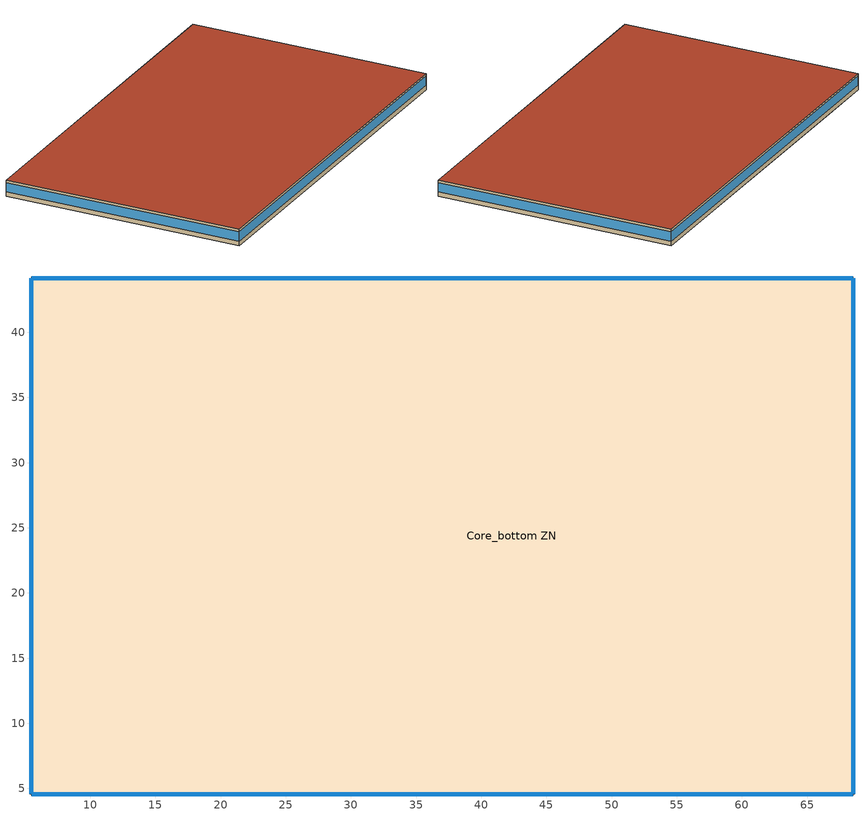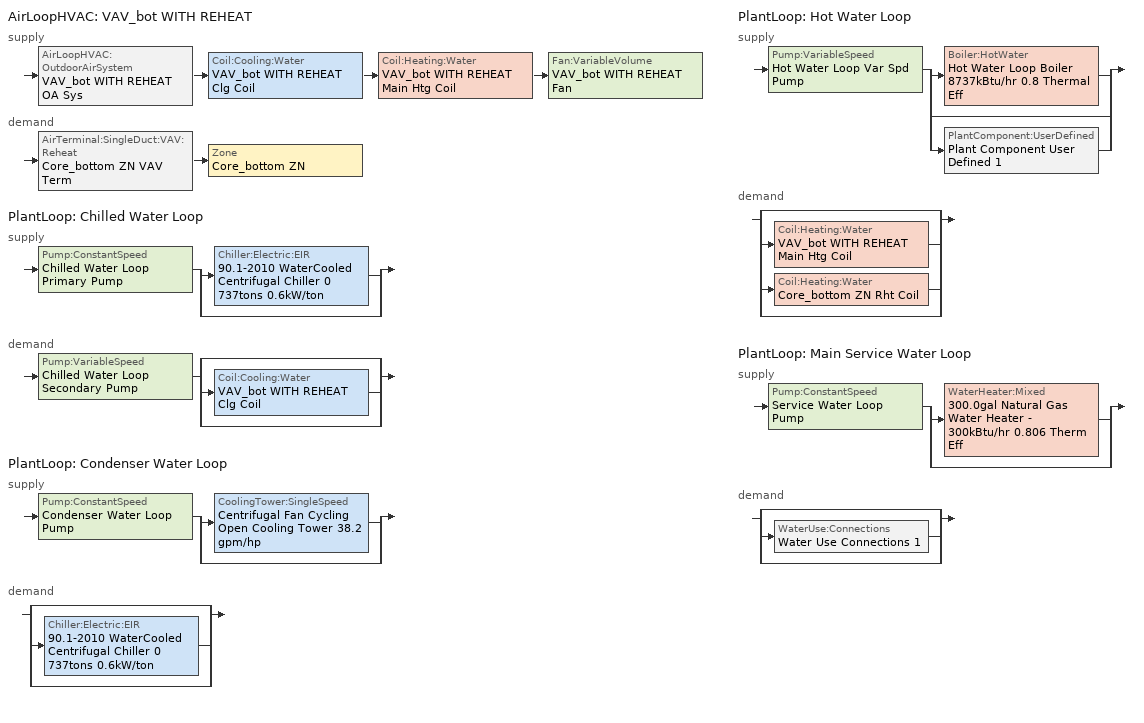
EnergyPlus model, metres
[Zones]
Core_bottom ZN
 floor ground (Typical Insulated Carpeted 6in Slab Floor): 68.53,44.16 68.53,4.57 16.08,4.57 16.08,44.16 z0; 16.08,44.16 16.08,4.57 5.49,4.57 5.49,44.16 z0
 wall outside (Typical Insulated Exterior Mass Wall R-9.62): 68.53,4.57 68.53,44.16 5.49,44.16 5.49,4.57 68.53,4.57 z0:2.74
 window (U 0.52 SHGC 0.40 Dbl Ref-D Clr 6mm/13mm Air): 68.53,4.6 68.53,44.14 / 68.51,44.16 5.51,44.16 / 5.51,4.57 68.51,4.57 / 5.49,44.14 5.49,4.6 z0.76:2.33
 roof outside (Typical IEAD Roof R-20.83): 68.53,4.57 68.53,44.16 5.49,44.16 5.49,4.57 z2.74
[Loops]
AirLoopHVAC 'VAV_bot WITH REHEAT'
 supply: AirLoopHVAC:OutdoorAirSystem 'VAV_bot WITH REHEAT OA Sys' > Coil:Cooling:Water 'VAV_bot WITH REHEAT Clg Coil' > Coil:Heating:Water 'VAV_bot WITH REHEAT Main Htg Coil' > Fan:VariableVolume 'VAV_bot WITH REHEAT Fan'
 demand: AirTerminal:SingleDuct:VAV:Reheat 'Core_bottom ZN VAV Term' > Zone 'Core_bottom ZN'
PlantLoop 'Chilled Water Loop'
 supply: Pump:ConstantSpeed 'Chilled Water Loop Primary Pump' > split
  | Chiller:Electric:EIR '90.1-2010 WaterCooled  Centrifugal Chiller 0 737tons 0.6kW/ton'
  | bypass
 demand: Pump:VariableSpeed 'Chilled Water Loop Secondary Pump' > split
  | bypass
  | Coil:Cooling:Water 'VAV_bot WITH REHEAT Clg Coil'
  | bypass
PlantLoop 'Condenser Water Loop'
 supply: Pump:ConstantSpeed 'Condenser Water Loop Pump' > split
  | CoolingTower:SingleSpeed 'Centrifugal Fan Cycling Open Cooling Tower 38.2 gpm/hp'
  | bypass
 demand: split
  | bypass
  | Chiller:Electric:EIR '90.1-2010 WaterCooled  Centrifugal Chiller 0 737tons 0.6kW/ton'
  | bypass
PlantLoop 'Hot Water Loop'
 supply: Pump:VariableSpeed 'Hot Water Loop Var Spd Pump' > split
  | Boiler:HotWater 'Hot Water Loop Boiler 8737kBtu/hr 0.8 Thermal Eff'
  | bypass
  | PlantComponent:UserDefined 'Plant Component User Defined 1'
 demand: split
  | bypass
  | Coil:Heating:Water 'VAV_bot WITH REHEAT Main Htg Coil'
  | Coil:Heating:Water 'Core_bottom ZN Rht Coil'
  | bypass
PlantLoop 'Main Service Water Loop'
 supply: Pump:ConstantSpeed 'Service Water Loop Pump' > split
  | WaterHeater:Mixed '300.0gal Natural Gas Water Heater - 300kBtu/hr 0.806 Therm Eff'
  | bypass
 demand: split
  | bypass
  | WaterUse:Connections 'Water Use Connections 1'
  | bypass
[Building]
Environment: North Axis {deg}=0; Terrain=City; Loads Convergence Tolerance Value=0.04; Temperature Convergence Tolerance Value {deltaC}=0.2; Solar Distribution=FullInteriorAndExterior; Maximum Number of Warmup Days=25; Minimum Number of Warmup Days=6
[Site:Location]
Baltimore Blt Washngtn IntL: Latitude {deg}=39.17; Longitude {deg}=-76.68; Time Zone {hr}=-5; Elevation {m}=45
[Site:GroundTemperature:BuildingSurface]
19.527, 19.502, 19.536, 19.598, 20.002, 21.64, 22.225, 22.375, 21.449, 20.121, 19.802, 19.633
[Site:WaterMainsTemperature]
Calculation Method=Correlation; Annual Average Outdoor Air Temperature {C}=13.15; Maximum Difference In Monthly Average Outdoor Air Temperatures {deltaC}=25.8
[SizingPeriod:DesignDay] Day of Month=21; Dry-Bulb Temperature Range Modifier Type=DefaultMultipliers; Humidity Condition Type=Wetbulb; Barometric Pressure {Pa}=100786; Rain Indicator=No; Snow Indicator=No; Daylight Saving Time Indicator=No
Name | Month | Day Type | Maximum Dry-Bulb Temperature {C} | Daily Dry-Bulb Temperature Range {deltaC} | Wetbulb or DewPoint at Maximum Dry-Bulb {C} | Wind Speed {m/s} | Wind Direction {deg} | Solar Model Indicator | ASHRAE Clear Sky Optical Depth for Beam Irradiance (taub) | ASHRAE Clear Sky Optical Depth for Diffuse Irradiance (taud) | Sky Clearness
Baltimore Blt Washngtn IntL Ann Clg .4% Condns DB=>MWB | 7 | SummerDesignDay | 34.4 | 10.4 | 23.9 | 4.6 | 280 | ASHRAETau | 0.552 | 1.769
Baltimore Blt Washngtn IntL Ann Htg 99.6% Condns DB | 1 | WinterDesignDay | -10.6 | 0 | -10.6 | 3.9 | 290 | ASHRAEClearSky |  |  | 0
[Material] Thermal Absorptance=0.9
Name | Roughness | Thickness {m} | Conductivity {W/m-K} | Density {kg/m3} | Specific Heat {J/kg-K} | Solar Absorptance | Visible Absorptance
1/2IN Gypsum | Smooth | 0.0127 | 0.16 | 784.9 | 830 | 0.4 | 0.4
1IN Stucco | Smooth | 0.0253 | 0.6918 | 1858 | 837 | 0.7 | 0.92
6 in. Normalweight Concrete Floor | MediumRough | 0.1524 | 2.31 | 2322 | 832 | 0.7 | 0.7
8IN CONCRETE HW RefBldg | Rough | 0.2032 | 1.311 | 2240 | 836.8 | 0.7 | 0.7
Metal Roof Surface | Smooth | 0.0008 | 45.28 | 7824 | 500 | 0.7 | 0.7
Roof Membrane | VeryRough | 0.0095 | 0.16 | 1121.29 | 1460 | 0.77 | 0.7
Std Wood 6inch | MediumSmooth | 0.15 | 0.12 | 540 | 1210 | 0.7 | 0.7
[Material:NoMass] Roughness=Smooth; Thermal Absorptance=0.9; Solar Absorptance=0.7
Name | Thermal Resistance {m2-K/W} | Visible Absorptance
Typical Carpet Pad | 0.21648 | 0.8
Typical Insulation R-19.72 | 3.4722 | 0.7
Typical Insulation R-7.23 | 1.27273 | 0.7
[WindowMaterial:Gas]
AIR 13MM: Gas Type=Air; Thickness {m}=0.0127
[WindowMaterial:Glazing] Optical Data Type=SpectralAverage; Thickness {m}=0.006; Infrared Transmittance at Normal Incidence=0; Front Side Infrared Hemispherical Emissivity=0.84; Conductivity {W/m-K}=0.9; Dirt Correction Factor for Solar and Visible Transmittance=1; Solar Diffusing=No
Name | Solar Transmittance at Normal Incidence | Front Side Solar Reflectance at Normal Incidence | Back Side Solar Reflectance at Normal Incidence | Visible Transmittance at Normal Incidence | Front Side Visible Reflectance at Normal Incidence | Back Side Visible Reflectance at Normal Incidence | Back Side Infrared Hemispherical Emissivity
CLEAR 6MM | 0.775 | 0.071 | 0.071 | 0.881 | 0.08 | 0.08 | 0.84
REF D CLEAR 6MM | 0.429 | 0.308 | 0.379 | 0.334 | 0.453 | 0.505 | 0.82
[Construction]
InteriorFurnishings: Std Wood 6inch
Typical IEAD Roof R-20.83: Roof Membrane, Typical Insulation R-19.72, Metal Roof Surface
Typical Insulated Carpeted 6in Slab Floor: 6 in. Normalweight Concrete Floor, Typical Carpet Pad
Typical Insulated Exterior Mass Wall R-9.62: 1IN Stucco, 8IN CONCRETE HW RefBldg, Typical Insulation R-7.23, 1/2IN Gypsum
U 0.52 SHGC 0.40 Dbl Ref-D Clr 6mm/13mm Air: REF D CLEAR 6MM, AIR 13MM, CLEAR 6MM
[tiVersion]
Version Identifier=8.8
[Zone]
Core_bottom ZN: Part of Total Floor Area=Yes
[InternalMass]
Core_bottom Mass: Construction=InteriorFurnishings; Zone=Core_bottom ZN; Surface Area {m2}=4992.24
[ZoneControl:Thermostat]
Core_bottom ZN Thermostat: Zone or ZoneList=Core_bottom ZN; Control Type Schedule=Core_bottom ZN Thermostat Schedule; Control Object Type 1=ThermostatSetpoint:DualSetpoint; User Defined Control=user_defined_thermostat
[ThermostatSetpoint:DualSetpoint]
user_defined_thermostat: Heating Setpoint Temperature Schedule=TSetHeat; Cooling Setpoint Temperature Schedule=TSetCool
[AirTerminal:SingleDuct:VAV:Reheat]
Core_bottom ZN VAV Term: Availability Schedule=Always On Discrete; Maximum Air Flow Rate {m3/s}=Autosize; Zone Minimum Air Flow Input Method=Constant; Constant Minimum Air Flow Fraction=0.303347; Fixed Minimum Air Flow Rate {m3/s}=0; Reheat Coil=Core_bottom ZN Rht Coil; Maximum Hot Water or Steam Flow Rate {m3/s}=Autosize; Minimum Hot Water or Steam Flow Rate {m3/s}=0; Convergence Tolerance=0.001; Damper Heating Action=ReverseWithLimits; Maximum Flow per Zone Floor Area During Reheat {m3/s-m2}=0; Maximum Flow Fraction During Reheat=0.5; Maximum Reheat Air Temperature {C}=40
[Coil:Heating:Water] Availability Schedule=Always On Discrete; U-Factor Times Area Value {W/K}=Autosize; Maximum Water Flow Rate {m3/s}=Autosize; Performance Input Method=UFactorTimesAreaAndDesignWaterFlowRate; Rated Capacity {W}=Autosize; Rated Inlet Water Temperature {C}=82.2222; Rated Outlet Water Temperature {C}=71.1111; Rated Ratio for Air and Water Convection=0.5
Name | Rated Inlet Air Temperature {C} | Rated Outlet Air Temperature {C}
Core_bottom ZN Rht Coil | 12.8 | 40
VAV_bot WITH REHEAT Main Htg Coil | 7 | 12.8
[Zone equipment]
Core_bottom ZN: Core_bottom ZN VAV Term
[Sizing:Zone]
Core_bottom ZN: Zone Cooling Design Supply Air Temperature Input Method=SupplyAirTemperature; Zone Cooling Design Supply Air Temperature {C}=12.8; Zone Cooling Design Supply Air Temperature Difference {deltaC}=11.11; Zone Heating Design Supply Air Temperature Input Method=SupplyAirTemperature; Zone Heating Design Supply Air Temperature {C}=40; Zone Heating Design Supply Air Temperature Difference {deltaC}=11.11; Zone Cooling Design Supply Air Humidity Ratio {kgWater/kgDryAir}=0.0085; Zone Heating Design Supply Air Humidity Ratio {kgWater/kgDryAir}=0.008; Design Specification Outdoor Air Object=Office WholeBuilding - Lg Office Ventilation; Cooling Design Air Flow Method=DesignDayWithLimit; Cooling Design Air Flow Rate {m3/s}=0; Cooling Minimum Air Flow per Zone Floor Area {m3/s-m2}=0.000762; Cooling Minimum Air Flow {m3/s}=0; Cooling Minimum Air Flow Fraction=0; Heating Design Air Flow Method=DesignDay; Heating Design Air Flow Rate {m3/s}=0; Heating Maximum Air Flow per Zone Floor Area {m3/s-m2}=0.002032; Heating Maximum Air Flow {m3/s}=0.141576; Heating Maximum Air Flow Fraction=0.3; Design Specification Zone Air Distribution Object=Core_bottom ZN Design Spec Zone Air Dist; Account for Dedicated Outdoor Air System=No
[DesignSpecification:ZoneAirDistribution]
Core_bottom ZN Design Spec Zone Air Dist: Zone Air Distribution Effectiveness in Cooling Mode=1; Zone Air Distribution Effectiveness in Heating Mode=1
[Controller:MechanicalVentilation]
VAV_bot WITH REHEAT Vent Controller: Availability Schedule=OfficeLarge HVACOperationSchd; Demand Controlled Ventilation=No; System Outdoor Air Method=VentilationRateProcedure; Zone Name 1=Core_bottom ZN; Design Specification Outdoor Air Object Name 1=Office WholeBuilding - Lg Office Ventilation; Design Specification Zone Air Distribution Object Name 1=Core_bottom ZN Design Spec Zone Air Dist
[DesignSpecification:OutdoorAir]
Office WholeBuilding - Lg Office Ventilation: Outdoor Air Method=Sum; Outdoor Air Flow per Person {m3/s-person}=0; Outdoor Air Flow per Zone Floor Area {m3/s-m2}=0.0004318; Outdoor Air Flow per Zone {m3/s}=0; Outdoor Air Flow Air Changes per Hour {1/hr}=0
[AirLoopHVAC]
VAV_bot WITH REHEAT: Design Supply Air Flow Rate {m3/s}=AutoSize
[Sizing:System]
VAV_bot WITH REHEAT: Type of Load to Size On=Sensible; Design Outdoor Air Flow Rate {m3/s}=2.53819; Central Heating Maximum System Air Flow Ratio=0.3; Preheat Design Temperature {C}=7; Preheat Design Humidity Ratio {kgWater/kgDryAir}=0.008; Precool Design Temperature {C}=12.8; Precool Design Humidity Ratio {kgWater/kgDryAir}=0.008; Central Cooling Design Supply Air Temperature {C}=12.8; Central Heating Design Supply Air Temperature {C}=12.8; Type of Zone Sum to Use=Coincident; 100% Outdoor Air in Cooling=No; 100% Outdoor Air in Heating=No; Central Cooling Design Supply Air Humidity Ratio {kgWater/kgDryAir}=0.0085; Central Heating Design Supply Air Humidity Ratio {kgWater/kgDryAir}=0.008; Cooling Supply Air Flow Rate Method=DesignDay; Cooling Supply Air Flow Rate {m3/s}=0; Cooling Supply Air Flow Rate Per Floor Area {m3/s-m2}=0.00996765; Cooling Fraction of Autosized Cooling Supply Air Flow Rate=1; Cooling Supply Air Flow Rate Per Unit Cooling Capacity {m3/s-W}=3.94755e-05; Heating Supply Air Flow Rate Method=DesignDay; Heating Supply Air Flow Rate {m3/s}=0; Heating Supply Air Flow Rate Per Floor Area {m3/s-m2}=0.00996765; Heating Fraction of Autosized Heating Supply Air Flow Rate=1; Heating Fraction of Autosized Cooling Supply Air Flow Rate=1; Heating Supply Air Flow Rate Per Unit Heating Capacity {m3/s-W}=3.15882e-05; System Outdoor Air Method=ZoneSum; Zone Maximum Outdoor Air Fraction=1; Cooling Design Capacity Method=CoolingDesignCapacity; Cooling Design Capacity {W}=Autosize; Cooling Design Capacity Per Floor Area {W/m2}=234.7; Fraction of Autosized Cooling Design Capacity=1; Heating Design Capacity Method=HeatingDesignCapacity; Heating Design Capacity {W}=Autosize; Heating Design Capacity Per Floor Area {W/m2}=157; Fraction of Autosized Heating Design Capacity=1; Central Cooling Capacity Control Method=OnOff
[Controller:WaterCoil] Control Variable=Temperature; Actuator Variable=Flow; Maximum Actuated Flow {m3/s}=Autosize; Minimum Actuated Flow {m3/s}=0
Name | Action | Controller Convergence Tolerance {deltaC}
VAV_bot WITH REHEAT Clg Coil Controller | Reverse | Autosize
VAV_bot WITH REHEAT Main Htg Coil Controller | Normal | 0.0001
[AvailabilityManager:NightCycle]
Availability Manager Night Cycle 1: Applicability Schedule=Always Off Discrete; Fan Schedule=Always On Discrete; Control Type=StayOff; Thermostat Tolerance {deltaC}=1; Cycling Run Time Control Type=FixedRunTime; Cycling Run Time {s}=3600
[Controller:OutdoorAir]
VAV_bot WITH REHEAT OA Controller: Minimum Outdoor Air Flow Rate {m3/s}=0.3; Maximum Outdoor Air Flow Rate {m3/s}=0.3; Economizer Control Type=NoEconomizer; Economizer Control Action Type=ModulateFlow; Lockout Type=NoLockout; Minimum Limit Type=FixedMinimum; Minimum Outdoor Air Schedule=always on discrete; Mechanical Ventilation Controller=VAV_bot WITH REHEAT Vent Controller; High Humidity Control=No; Control High Indoor Humidity Based on Outdoor Humidity Ratio=Yes; Heat Recovery Bypass Control Type=BypassWhenOAFlowGreaterThanMinimum
[AvailabilityManager:Scheduled]
VAV_bot WITH REHEAT OA Sys Availability Manager: Schedule=Always On Discrete
[SetpointManager:MixedAir] Control Variable=Temperature
Node 82 OS Default SPM; Node 77 OS Default SPM; Node 74 OS Default SPM
[Coil:Cooling:Water]
VAV_bot WITH REHEAT Clg Coil: Availability Schedule=Always On Discrete; Design Water Flow Rate {m3/s}=Autosize; Design Air Flow Rate {m3/s}=Autosize; Design Inlet Water Temperature {C}=Autosize; Design Inlet Air Temperature {C}=Autosize; Design Outlet Air Temperature {C}=Autosize; Design Inlet Air Humidity Ratio {kgWater/kgDryAir}=Autosize; Design Outlet Air Humidity Ratio {kgWater/kgDryAir}=Autosize; Type of Analysis=SimpleAnalysis; Heat Exchanger Configuration=CrossFlow
[Fan:VariableVolume]
VAV_bot WITH REHEAT Fan: Availability Schedule=Always On Discrete; Fan Total Efficiency=0.61165; Pressure Rise {Pa}=1389.92; Maximum Flow Rate {m3/s}=AutoSize; Fan Power Minimum Flow Rate Input Method=Fraction; Fan Power Minimum Flow Fraction=0.2; Fan Power Minimum Air Flow Rate {m3/s}=0; Motor Efficiency=0.941; Motor In Airstream Fraction=1; Fan Power Coefficient 1=0.0013; Fan Power Coefficient 2=0.147; Fan Power Coefficient 3=0.9506; Fan Power Coefficient 4=-0.0998; Fan Power Coefficient 5=0
[SetpointManager:SingleZone:Reheat]
Single Zone Reheat Temp: Control Variable=Temperature; Minimum Supply Air Temperature {C}=15; Maximum Supply Air Temperature {C}=40; Control Zone=Core_bottom ZN
[PlantLoop] Fluid Type=Water; Maximum Loop Flow Rate {m3/s}=Autosize; Minimum Loop Flow Rate {m3/s}=0; Plant Loop Volume {m3}=Autocalculate; Plant Loop Demand Calculation Scheme=SingleSetpoint
Name | Plant Equipment Operation Scheme | Maximum Loop Temperature {C} | Minimum Loop Temperature {C} | Load Distribution Scheme | Common Pipe Simulation
Chilled Water Loop | Chilled Water Loop Operation Schemes | 98 | 1 | Optimal | CommonPipe
Condenser Water Loop | Condenser Water Loop Operation Schemes | 80 | 5 | Optimal
Hot Water Loop | Hot Water Loop Operation Schemes | 100 | 10 | SequentialLoad
Main Service Water Loop | Main Service Water Loop Operation Schemes | 65 | 10 | Optimal
[Sizing:Plant] Sizing Option=NonCoincident; Zone Timesteps in Averaging Window=1; Coincident Sizing Factor Mode=None
Name | Loop Type | Design Loop Exit Temperature {C} | Loop Design Temperature Difference {deltaC}
Chilled Water Loop | Cooling | 6.66667 | 5.61111
Condenser Water Loop | Condenser | 29.4444 | 5.55556
Hot Water Loop | Heating | 82.2222 | 11.1111
Main Service Water Loop | Heating | 60 | 5
[Pump:ConstantSpeed] Design Flow Rate {m3/s}=Autosize; Design Power Consumption {W}=Autosize; Fraction of Motor Inefficiencies to Fluid Stream=0; Pump Control Type=Intermittent; Design Power Sizing Method=PowerPerFlowPerPressure; Design Electric Power per Unit Flow Rate {W/(m3/s)}=348701.1; Design Shaft Power per Unit Flow Rate per Unit Head=1.28205
Name | Design Pump Head {Pa} | Motor Efficiency
Chilled Water Loop Primary Pump | 44836 | 0.917
Condenser Water Loop Pump | 148557 | 0.941
Service Water Loop Pump | 29891 | 0.855
[Chiller:Electric:EIR]
90.1-2010 WaterCooled  Centrifugal Chiller 0 737tons 0.6kW/ton: Reference Capacity {W}=Autosize; Reference COP {W/W}=6.17018; Reference Leaving Chilled Water Temperature {C}=6.66667; Reference Entering Condenser Fluid Temperature {C}=35; Reference Chilled Water Flow Rate {m3/s}=Autosize; Reference Condenser Fluid Flow Rate {m3/s}=Autosize; Cooling Capacity Function of Temperature Curve=WaterCooled_PositiveDisplacement_Chiller_GT150_2010_PathA_CAPFT; Electric Input to Cooling Output Ratio Function of Temperature Curve=WaterCooled_PositiveDisplacement_Chiller_GT150_2010_PathA_EIRFT; Electric Input to Cooling Output Ratio Function of Part Load Ratio Curve=ChlrWtrCentPathAAllEIRRatio_fQRatio; Minimum Part Load Ratio=0.15; Maximum Part Load Ratio=1; Optimum Part Load Ratio=1; Minimum Unloading Ratio=0.25; Condenser Type=WaterCooled; Condenser Fan Power Ratio {W/W}=0; Fraction of Compressor Electric Consumption Rejected by Condenser=1; Leaving Chilled Water Lower Temperature Limit {C}=2.22222; Chiller Flow Mode=ConstantFlow; Sizing Factor=1
[SetpointManager:Scheduled] Control Variable=Temperature
Name | Schedule
Chilled water loop setpoint manager | Chilled Water Loop Temp - 44F
Setpoint Manager Scheduled 1 | Condenser Water Loop Temp - 70F
Hot water loop setpoint manager | Hot Water Loop Temp - 180F
Service hot water setpoint manager | Service Water Loop Temp - 140F
[Pump:VariableSpeed] Design Maximum Flow Rate {m3/s}=Autosize; Design Power Consumption {W}=Autosize; Fraction of Motor Inefficiencies to Fluid Stream=0; Coefficient 1 of the Part Load Performance Curve=0; Design Minimum Flow Rate {m3/s}=0; Pump Control Type=Intermittent; Skin Loss Radiative Fraction=0.5; Design Power Sizing Method=PowerPerFlowPerPressure; Design Electric Power per Unit Flow Rate {W/(m3/s)}=348701.1; Design Shaft Power per Unit Flow Rate per Unit Head=1.28205; Design Minimum Flow Rate Fraction=0
Name | Design Pump Head {Pa} | Motor Efficiency | Coefficient 2 of the Part Load Performance Curve | Coefficient 3 of the Part Load Performance Curve | Coefficient 4 of the Part Load Performance Curve
Chilled Water Loop Secondary Pump | 134508 | 0.936 | 0.0205 | 0.4101 | 0.5753
Hot Water Loop Var Spd Pump | 179344 | 0.93 | 1 | 0 | 0
[PlantEquipmentOperationSchemes] Control Scheme Schedule Name 1=Always On Discrete
Name | Control Scheme Object Type 1 | Control Scheme Name 1
Chilled Water Loop Operation Schemes | PlantEquipmentOperation:CoolingLoad | Chilled Water Loop Cooling Operation Scheme
Condenser Water Loop Operation Schemes | PlantEquipmentOperation:CoolingLoad | Condenser Water Loop Cooling Operation Scheme
Hot Water Loop Operation Schemes | PlantEquipmentOperation:HeatingLoad | Plant Equipment Operation Heating Load 1
Main Service Water Loop Operation Schemes | PlantEquipmentOperation:HeatingLoad | Main Service Water Loop Heating Operation Scheme
[PlantEquipmentOperation:CoolingLoad] Load Range Lower Limit 1 {W}=0; Load Range Upper Limit 1 {W}=1000000000
Name | Range Equipment List Name 1
Chilled Water Loop Cooling Operation Scheme | Chilled Water Loop Cooling Equipment List
Condenser Water Loop Cooling Operation Scheme | Condenser Water Loop Cooling Equipment List
[PlantEquipmentList]
Chilled Water Loop Cooling Equipment List: Chiller:Electric:EIR, 90.1-2010 WaterCooled  Centrifugal Chiller 0 737tons 0.6kW/ton
Condenser Water Loop Cooling Equipment List: CoolingTower:SingleSpeed, Centrifugal Fan Cycling Open Cooling Tower 38.2 gpm/hp
Plant Equipment Operation Heating Load 1 equipment list 1; Plant Equipment Operation Heating Load 1 equipment list 2: PlantComponent:UserDefined, Plant Component User Defined 1, Boiler:HotWater, Hot Water Loop Boiler 8737kBtu/hr 0.8 Thermal Eff
Main Service Water Loop Heating Equipment List: WaterHeater:Mixed, 300.0gal Natural Gas Water Heater - 300kBtu/hr 0.806 Therm Eff
[CoolingTower:SingleSpeed]
Centrifugal Fan Cycling Open Cooling Tower 38.2 gpm/hp: Design Water Flow Rate {m3/s}=Autosize; Design Air Flow Rate {m3/s}=Autosize; Design Fan Power {W}=38884.1; Design U-Factor Times Area Value {W/K}=Autosize; Free Convection Air Flow Rate {m3/s}=Autosize; Free Convection Air Flow Rate Sizing Factor=0.1; Free Convection U-Factor Times Area Value {W/K}=Autosize; Free Convection U-Factor Times Area Value Sizing Factor=0.1; Performance Input Method=UFactorTimesAreaAndDesignWaterFlowRate; Heat Rejection Capacity and Nominal Capacity Sizing Ratio=1.25; Free Convection Capacity {W}=0; Free Convection Nominal Capacity Sizing Factor=0.1; Design Inlet Air Dry-Bulb Temperature {C}=25.6; Design Inlet Air Wet-Bulb Temperature {C}=25.6; Design Approach Temperature {deltaC}=Autosize; Design Range Temperature {deltaC}=Autosize; Basin Heater Capacity {W/K}=0; Basin Heater Setpoint Temperature {C}=2; Evaporation Loss Mode=LossFactor; Evaporation Loss Factor {percent/K}=0.2; Drift Loss Percent {percent}=0.008; Blowdown Calculation Mode=ConcentrationRatio; Blowdown Concentration Ratio=3; Capacity Control=FanCycling; Number of Cells=2; Cell Control=MinimalCell; Cell Minimum  Water Flow Rate Fraction=0.33; Cell Maximum Water Flow Rate Fraction=2.5; Sizing Factor=1
[Boiler:HotWater]
Hot Water Loop Boiler 8737kBtu/hr 0.8 Thermal Eff: Fuel Type=NaturalGas; Nominal Capacity {W}=Autosize; Nominal Thermal Efficiency=0.8; Efficiency Curve Temperature Evaluation Variable=LeavingBoiler; Normalized Boiler Efficiency Curve=Boiler with No Minimum Turndown 1; Design Water Outlet Temperature {C}=82.2222; Design Water Flow Rate {m3/s}=Autosize; Minimum Part Load Ratio=0; Maximum Part Load Ratio=1.2; Optimum Part Load Ratio=1; Water Outlet Upper Temperature Limit {C}=95; Boiler Flow Mode=LeavingSetpointModulated; Parasitic Electric Load {W}=0; Sizing Factor=1
[EnergyManagementSystem:ProgramCallingManager]
PCUDINITPCM: UserDefinedComponentModel; PCUD_InitProgram
PCUD_SimProgramCallingManager: UserDefinedComponentModel; PCUD_SimProgram
[PlantComponent:UserDefined]
Plant Component User Defined 1: Number of Plant Loop Connections=1; Plant Connection 1 Loading Mode=MeetsLoadWithNominalCapacityHiOutLimit; Plant Connection 1 Loop Flow Request Mode=NeedsFlowIfLoopOn; Plant Connection 1 Initialization Program Calling Manager=PCUDINITPCM; Plant Connection 1 Simulation Program Calling Manager=PCUD_SimProgramCallingManager
[EnergyManagementSystem:Program]
PCUD_InitProgram: SET LoopExitTemp = 82.22; SET LoopDeltaTemp = 4.0; SET CP = @CPCW LoopExitTemp; SET rho = @RhoH2O LoopExitTemp; SET PCUD_Vdot_Design = 0.5; SET PCUD_Mdot_Min = 0.0; SET PCUD_Mdot_Max = PCUD_Vdot_Design * rho; SET PCUD_Cap = CP * rho * LoopDeltaTemp * 0.5; SET PCUD_Cap_Min = 0.0; SET PCUD_Cap_Max = PCUD_Cap; SET PCUD_Cap_Opt = 0.9 * PCUD_Cap
PCUD_SimProgram: SET dummy = PCUD_Tin; SET PCUD_Tout = 82.22; Set PCUD_Tout = PCUD_Tin + (Qdot / (0.5 * 4181.0)); SET PCUD_Mdot_Request = 0.5
[EnergyManagementSystem:InternalVariable]
PCUD_Tin: Internal Data Index Key=Plant Component User Defined 1; Internal Data Type=Inlet Temperature for Plant Connection 1
[EnergyManagementSystem:Actuator] Actuated Component=Plant Component User Defined 1; Actuated Component Type=Plant Connection 1
Name | Actuated Component Control Type
PCUD_Vdot_Design | Design Volume Flow Rate
PCUD_Mdot_Min | Minimum Mass Flow Rate
PCUD_Mdot_Max | Maximum Mass Flow Rate
PCUD_Cap_Min | Minimum Loading Capacity
PCUD_Cap_Max | Maximum Loading Capacity
PCUD_Cap_Opt | Optimal Loading Capacity
PCUD_Tout | Outlet Temperature
PCUD_Mdot_Request | Mass Flow Rate
[ExternalInterface:Variable]
Qdot: Initial Value=0
[PlantEquipmentOperation:HeatingLoad] Load Range Lower Limit 1 {W}=0
Name | Load Range Upper Limit 1 {W} | Range Equipment List Name 1 | Load Range Lower Limit 2 {W} | Load Range Upper Limit 2 {W} | Range Equipment List Name 2
Plant Equipment Operation Heating Load 1 | 1000000 | Plant Equipment Operation Heating Load 1 equipment list 1 | 1000000 | 1000000000 | Plant Equipment Operation Heating Load 1 equipment list 2
Main Service Water Loop Heating Operation Scheme | 1000000000 | Main Service Water Loop Heating Equipment List
[WaterHeater:Mixed]
300.0gal Natural Gas Water Heater - 300kBtu/hr 0.806 Therm Eff: Tank Volume {m3}=1.13562; Setpoint Temperature Schedule=Service Water Loop Temp - 140F; Deadband Temperature Difference {deltaC}=2; Maximum Temperature Limit {C}=65; Heater Control Type=Cycle; Heater Maximum Capacity {W}=87921.3; Heater Ignition Minimum Flow Rate {m3/s}=0; Heater Ignition Delay {s}=0; Heater Fuel Type=NaturalGas; Heater Thermal Efficiency=0.806081; Off Cycle Parasitic Fuel Consumption Rate {W}=2770.99; Off Cycle Parasitic Fuel Type=NaturalGas; Off Cycle Parasitic Heat Fraction to Tank=0.8; On Cycle Parasitic Fuel Consumption Rate {W}=2770.99; On Cycle Parasitic Fuel Type=NaturalGas; On Cycle Parasitic Heat Fraction to Tank=0; Ambient Temperature Indicator=Schedule; Ambient Temperature Schedule=Water Heater Ambient Temp Schedule - 70F; Off Cycle Loss Coefficient to Ambient Temperature {W/K}=13.7474; Off Cycle Loss Fraction to Zone=1; On Cycle Loss Coefficient to Ambient Temperature {W/K}=13.7474; On Cycle Loss Fraction to Zone=1; Use Side Effectiveness=1; Source Side Effectiveness=1; Use Side Design Flow Rate {m3/s}=Autosize; Source Side Design Flow Rate {m3/s}=Autosize; Indirect Water Heating Recovery Time {hr}=1.5; Source Side Flow Control Mode=IndirectHeatPrimarySetpoint
[WaterUse:Connections]
Water Use Connections 1: Water Use Equipment Name 1=Core_bottom Service Water Use 0.58gal/min
[WaterUse:Equipment]
Core_bottom Service Water Use 0.58gal/min: Peak Flow Rate {m3/s}=3.65923e-05; Flow Rate Fraction Schedule=OfficeLarge BLDG_SWH_SCH; Target Temperature Schedule=Mixed Water At Faucet Temp - 140F; Zone=Core_bottom ZN; Sensible Fraction Schedule=Fraction Sensible - 0.2; Latent Fraction Schedule=Fraction Latent - 0.05
[Exterior:Lights]
Name | Schedule | Design Level {W} | Control Option
Fuel equipment 1 | Large Office BLDG ELEVATORS | 0 | ScheduleNameOnly
Fuel equipment 2 | OfficeLarge ELEV_LIGHT_FAN_SCH_ADD_DF | 0 | ScheduleNameOnly
NonDimming Exterior Lights Def | OfficeLarge Exterior_lighting_schedule_a | 0 | AstronomicalClock
Occ Sensing Exterior Lights Def | OfficeLarge Exterior_lighting_schedule_b | 13305.1 | AstronomicalClock
[ExternalInterface:Schedule]
Name | ScheduleType | Initial value, used during warm-up
TSetHeat | Temperature | 20
TSetCool | Temperature | 24
user_defined_generator_demand | Fuel Cell Watt Limits | 2500
[EnergyManagementSystem:OutputVariable]
QdotOut: Qdot; Averaged; SystemTimestep; ; C
[Schedule:Compact]
Core_bottom ZN Thermostat Schedule: Through: 12/31, For: AllDays, Until: 24:00, 4
[Schedule:Day:Interval]
OfficeLarge HVACOperationSchd Default: No, 24:00, 0
OfficeLarge HVACOperationSchd SmrDsn|Wkdy Day; OfficeLarge HVACOperationSchd Summer Design Day: No, 06:00, 0, 22:00, 1, 24:00, 0
OfficeLarge HVACOperationSchd WntrDsn|Sat Day; OfficeLarge HVACOperationSchd Winter Design Day: No, 06:00, 0, 18:00, 1, 24:00, 0
Chilled Water Loop Temp - 44F Default: No, 24:00, 6.66667
Condenser Water Loop Temp - 70F Default; Water Heater Ambient Temp Schedule - 70F Default: No, 24:00, 21.1111
Hot Water Loop Temp - 180F Default: No, 24:00, 82.2222
Large Office BLDG ELEVATORS Default; Large Office BLDG ELEVATORS Summer Design Day; Large Office BLDG ELEVATORS Winter Design Day; OfficeLarge ELEV_LIGHT_FAN_SCH_ADD_DF Default: No, 04:00, 0.05, 05:00, 0.1, 06:00, 0.2, 07:00, 0.4, 09:00, 0.5, 10:00, 0.35, 16:00, 0.15, 17:00, 0.35, 19:00, 0.5, 21:00, 0.4, 22:00, 0.3, 23:00, 0.2, 24:00, 0.1
OfficeLarge BLDG_SWH_SCH Default: No, 06:00, 0, 07:00, 0.07, 11:00, 0.04, 13:00, 0.06, 14:00, 0.09, 15:00, 0.06, 21:00, 0.04, 22:00, 0.07, 24:00, 0.04
OfficeLarge BLDG_SWH_SCH SmrDsn|Wkdy Day; OfficeLarge BLDG_SWH_SCH Summer Design Day: No, 06:00, 0, 07:00, 0.07, 08:00, 0.19, 09:00, 0.35, 10:00, 0.38, 11:00, 0.39, 12:00, 0.47, 13:00, 0.57, 14:00, 0.54, 15:00, 0.34, 16:00, 0.33, 17:00, 0.44, 18:00, 0.26, 19:00, 0.21, 20:00, 0.15, 21:00, 0.17, 22:00, 0.08, 24:00, 0.05
OfficeLarge BLDG_SWH_SCH Winter Design Day; OfficeLarge BLDG_SWH_SCH WntrDsn|Sat Day: No, 06:00, 0, 07:00, 0.07, 08:00, 0.11, 09:00, 0.15, 10:00, 0.21, 11:00, 0.19, 12:00, 0.23, 13:00, 0.2, 14:00, 0.19, 15:00, 0.15, 16:00, 0.13, 17:00, 0.14, 21:00, 0.07, 22:00, 0.09, 24:00, 0.05
OfficeLarge ELEV_LIGHT_FAN_SCH_ADD_DF Summer Design Day: No, 24:00, 0.5
OfficeLarge ELEV_LIGHT_FAN_SCH_ADD_DF Winter Design Day; Schedule Day 30: No, 24:00, 0.05
OfficeLarge Exterior_lighting_schedule_a Default; OfficeLarge Exterior_lighting_schedule_a Summer Design Day; OfficeLarge Exterior_lighting_schedule_a Winter Design Day: No, 06:00, 0, 24:00, 1
OfficeLarge Exterior_lighting_schedule_b Default; OfficeLarge Exterior_lighting_schedule_b Summer Design Day; OfficeLarge Exterior_lighting_schedule_b Winter Design Day: No, 06:00, 0.7, 24:00, 1
Schedule Day 29: No, 24:00, 0.2
Schedule Day 31; Service Water Loop Temp - 140F Default: No, 24:00, 60
[Schedule:Week:Daily]
Schedule:Week:Daily {755ea0bf-f6b9-410e-964b-ecd1c50a2ed1}: OfficeLarge HVACOperationSchd Default, OfficeLarge HVACOperationSchd SmrDsn|Wkdy Day, OfficeLarge HVACOperationSchd SmrDsn|Wkdy Day, OfficeLarge HVACOperationSchd SmrDsn|Wkdy Day, OfficeLarge HVACOperationSchd SmrDsn|Wkdy Day, OfficeLarge HVACOperationSchd SmrDsn|Wkdy Day, OfficeLarge HVACOperationSchd WntrDsn|Sat Day, OfficeLarge HVACOperationSchd Default, OfficeLarge HVACOperationSchd Summer Design Day, OfficeLarge HVACOperationSchd Winter Design Day, OfficeLarge HVACOperationSchd Default, OfficeLarge HVACOperationSchd Default
Schedule:Week:Daily {53977f6c-fde1-4172-a332-25f3a03b89b3}: Chilled Water Loop Temp - 44F Default, Chilled Water Loop Temp - 44F Default, Chilled Water Loop Temp - 44F Default, Chilled Water Loop Temp - 44F Default, Chilled Water Loop Temp - 44F Default, Chilled Water Loop Temp - 44F Default, Chilled Water Loop Temp - 44F Default, Chilled Water Loop Temp - 44F Default, Chilled Water Loop Temp - 44F Default, Chilled Water Loop Temp - 44F Default, Chilled Water Loop Temp - 44F Default, Chilled Water Loop Temp - 44F Default
Schedule:Week:Daily {e183d5b5-dcf0-4ca8-ab9a-9f9db06d7493}: Condenser Water Loop Temp - 70F Default, Condenser Water Loop Temp - 70F Default, Condenser Water Loop Temp - 70F Default, Condenser Water Loop Temp - 70F Default, Condenser Water Loop Temp - 70F Default, Condenser Water Loop Temp - 70F Default, Condenser Water Loop Temp - 70F Default, Condenser Water Loop Temp - 70F Default, Condenser Water Loop Temp - 70F Default, Condenser Water Loop Temp - 70F Default, Condenser Water Loop Temp - 70F Default, Condenser Water Loop Temp - 70F Default
Schedule:Week:Daily {ae52dd82-2c54-4a63-92ea-fe05d28a5c96}: Schedule Day 30, Schedule Day 30, Schedule Day 30, Schedule Day 30, Schedule Day 30, Schedule Day 30, Schedule Day 30, Schedule Day 30, Schedule Day 30, Schedule Day 30, Schedule Day 30, Schedule Day 30
Schedule:Week:Daily {82473e16-4752-4f04-ac2f-107415343460}: Schedule Day 29, Schedule Day 29, Schedule Day 29, Schedule Day 29, Schedule Day 29, Schedule Day 29, Schedule Day 29, Schedule Day 29, Schedule Day 29, Schedule Day 29, Schedule Day 29, Schedule Day 29
Schedule:Week:Daily {207fbd52-722f-4a90-b705-b3ff94477269}: Hot Water Loop Temp - 180F Default, Hot Water Loop Temp - 180F Default, Hot Water Loop Temp - 180F Default, Hot Water Loop Temp - 180F Default, Hot Water Loop Temp - 180F Default, Hot Water Loop Temp - 180F Default, Hot Water Loop Temp - 180F Default, Hot Water Loop Temp - 180F Default, Hot Water Loop Temp - 180F Default, Hot Water Loop Temp - 180F Default, Hot Water Loop Temp - 180F Default, Hot Water Loop Temp - 180F Default
Schedule:Week:Daily {e0e42eb5-e648-47e8-a27e-09bf8a03a99f}: Large Office BLDG ELEVATORS Default, Large Office BLDG ELEVATORS Default, Large Office BLDG ELEVATORS Default, Large Office BLDG ELEVATORS Default, Large Office BLDG ELEVATORS Default, Large Office BLDG ELEVATORS Default, Large Office BLDG ELEVATORS Default, Large Office BLDG ELEVATORS Default, Large Office BLDG ELEVATORS Summer Design Day, Large Office BLDG ELEVATORS Winter Design Day, Large Office BLDG ELEVATORS Default, Large Office BLDG ELEVATORS Default
Schedule:Week:Daily {a31da16f-72f1-4a20-99ec-286631a2aaca}: Schedule Day 31, Schedule Day 31, Schedule Day 31, Schedule Day 31, Schedule Day 31, Schedule Day 31, Schedule Day 31, Schedule Day 31, Schedule Day 31, Schedule Day 31, Schedule Day 31, Schedule Day 31
Schedule:Week:Daily {8f4df381-1b1f-4945-a664-7312c0d3ae54}: OfficeLarge BLDG_SWH_SCH Default, OfficeLarge BLDG_SWH_SCH SmrDsn|Wkdy Day, OfficeLarge BLDG_SWH_SCH SmrDsn|Wkdy Day, OfficeLarge BLDG_SWH_SCH SmrDsn|Wkdy Day, OfficeLarge BLDG_SWH_SCH SmrDsn|Wkdy Day, OfficeLarge BLDG_SWH_SCH SmrDsn|Wkdy Day, OfficeLarge BLDG_SWH_SCH WntrDsn|Sat Day, OfficeLarge BLDG_SWH_SCH Default, OfficeLarge BLDG_SWH_SCH Summer Design Day, OfficeLarge BLDG_SWH_SCH Winter Design Day, OfficeLarge BLDG_SWH_SCH Default, OfficeLarge BLDG_SWH_SCH Default
Schedule:Week:Daily {cb7d1b96-dc67-4666-ba65-ca3bf32c7398}: OfficeLarge ELEV_LIGHT_FAN_SCH_ADD_DF Default, OfficeLarge ELEV_LIGHT_FAN_SCH_ADD_DF Default, OfficeLarge ELEV_LIGHT_FAN_SCH_ADD_DF Default, OfficeLarge ELEV_LIGHT_FAN_SCH_ADD_DF Default, OfficeLarge ELEV_LIGHT_FAN_SCH_ADD_DF Default, OfficeLarge ELEV_LIGHT_FAN_SCH_ADD_DF Default, OfficeLarge ELEV_LIGHT_FAN_SCH_ADD_DF Default, OfficeLarge ELEV_LIGHT_FAN_SCH_ADD_DF Default, OfficeLarge ELEV_LIGHT_FAN_SCH_ADD_DF Summer Design Day, OfficeLarge ELEV_LIGHT_FAN_SCH_ADD_DF Winter Design Day, OfficeLarge ELEV_LIGHT_FAN_SCH_ADD_DF Default, OfficeLarge ELEV_LIGHT_FAN_SCH_ADD_DF Default
Schedule:Week:Daily {350048de-9e98-4089-92f8-ba481084e0c5}: OfficeLarge Exterior_lighting_schedule_a Default, OfficeLarge Exterior_lighting_schedule_a Default, OfficeLarge Exterior_lighting_schedule_a Default, OfficeLarge Exterior_lighting_schedule_a Default, OfficeLarge Exterior_lighting_schedule_a Default, OfficeLarge Exterior_lighting_schedule_a Default, OfficeLarge Exterior_lighting_schedule_a Default, OfficeLarge Exterior_lighting_schedule_a Default, OfficeLarge Exterior_lighting_schedule_a Summer Design Day, OfficeLarge Exterior_lighting_schedule_a Winter Design Day, OfficeLarge Exterior_lighting_schedule_a Default, OfficeLarge Exterior_lighting_schedule_a Default
Schedule:Week:Daily {c0ab4a51-4cc8-4909-b43d-8110231892c3}: OfficeLarge Exterior_lighting_schedule_b Default, OfficeLarge Exterior_lighting_schedule_b Default, OfficeLarge Exterior_lighting_schedule_b Default, OfficeLarge Exterior_lighting_schedule_b Default, OfficeLarge Exterior_lighting_schedule_b Default, OfficeLarge Exterior_lighting_schedule_b Default, OfficeLarge Exterior_lighting_schedule_b Default, OfficeLarge Exterior_lighting_schedule_b Default, OfficeLarge Exterior_lighting_schedule_b Summer Design Day, OfficeLarge Exterior_lighting_schedule_b Winter Design Day, OfficeLarge Exterior_lighting_schedule_b Default, OfficeLarge Exterior_lighting_schedule_b Default
Schedule:Week:Daily {7718f13d-8407-46b5-8497-3cb40cf2b296}: Service Water Loop Temp - 140F Default, Service Water Loop Temp - 140F Default, Service Water Loop Temp - 140F Default, Service Water Loop Temp - 140F Default, Service Water Loop Temp - 140F Default, Service Water Loop Temp - 140F Default, Service Water Loop Temp - 140F Default, Service Water Loop Temp - 140F Default, Service Water Loop Temp - 140F Default, Service Water Loop Temp - 140F Default, Service Water Loop Temp - 140F Default, Service Water Loop Temp - 140F Default
Schedule:Week:Daily {7379d390-3e0f-402d-b242-06566cedca76}: Water Heater Ambient Temp Schedule - 70F Default, Water Heater Ambient Temp Schedule - 70F Default, Water Heater Ambient Temp Schedule - 70F Default, Water Heater Ambient Temp Schedule - 70F Default, Water Heater Ambient Temp Schedule - 70F Default, Water Heater Ambient Temp Schedule - 70F Default, Water Heater Ambient Temp Schedule - 70F Default, Water Heater Ambient Temp Schedule - 70F Default, Water Heater Ambient Temp Schedule - 70F Default, Water Heater Ambient Temp Schedule - 70F Default, Water Heater Ambient Temp Schedule - 70F Default, Water Heater Ambient Temp Schedule - 70F Default
[Schedule:Year]
OfficeLarge HVACOperationSchd: Schedule:Week:Daily {755ea0bf-f6b9-410e-964b-ecd1c50a2ed1}, 1, 1, 12, 31
Chilled Water Loop Temp - 44F: Schedule:Week:Daily {53977f6c-fde1-4172-a332-25f3a03b89b3}, 1, 1, 12, 31
Condenser Water Loop Temp - 70F: Schedule:Week:Daily {e183d5b5-dcf0-4ca8-ab9a-9f9db06d7493}, 1, 1, 12, 31
Fraction Latent - 0.05: Schedule:Week:Daily {ae52dd82-2c54-4a63-92ea-fe05d28a5c96}, 1, 1, 12, 31
Fraction Sensible - 0.2: Schedule:Week:Daily {82473e16-4752-4f04-ac2f-107415343460}, 1, 1, 12, 31
Hot Water Loop Temp - 180F: Schedule:Week:Daily {207fbd52-722f-4a90-b705-b3ff94477269}, 1, 1, 12, 31
Large Office BLDG ELEVATORS: Schedule:Week:Daily {e0e42eb5-e648-47e8-a27e-09bf8a03a99f}, 1, 1, 12, 31
Mixed Water At Faucet Temp - 140F: Schedule:Week:Daily {a31da16f-72f1-4a20-99ec-286631a2aaca}, 1, 1, 12, 31
OfficeLarge BLDG_SWH_SCH: Schedule:Week:Daily {8f4df381-1b1f-4945-a664-7312c0d3ae54}, 1, 1, 12, 31
OfficeLarge ELEV_LIGHT_FAN_SCH_ADD_DF: Schedule:Week:Daily {cb7d1b96-dc67-4666-ba65-ca3bf32c7398}, 1, 1, 12, 31
OfficeLarge Exterior_lighting_schedule_a: Schedule:Week:Daily {350048de-9e98-4089-92f8-ba481084e0c5}, 1, 1, 12, 31
OfficeLarge Exterior_lighting_schedule_b: Schedule:Week:Daily {c0ab4a51-4cc8-4909-b43d-8110231892c3}, 1, 1, 12, 31
Service Water Loop Temp - 140F: Schedule:Week:Daily {7718f13d-8407-46b5-8497-3cb40cf2b296}, 1, 1, 12, 31
Water Heater Ambient Temp Schedule - 70F: Schedule:Week:Daily {7379d390-3e0f-402d-b242-06566cedca76}, 1, 1, 12, 31
[Schedule:Constant]
Name | Hourly Value
Always On Discrete | 1
Always Off Discrete | 0
[Curve:Biquadratic] Minimum Value of x {BasedOnField A2}=5; Maximum Value of x {BasedOnField A2}=10; Minimum Value of y {BasedOnField A3}=17.78; Maximum Value of y {BasedOnField A3}=46.11
Name | Coefficient1 Constant | Coefficient2 x | Coefficient3 x**2 | Coefficient4 y | Coefficient5 y**2 | Coefficient6 x*y
WaterCooled_PositiveDisplacement_Chiller_GT150_2010_PathA_CAPFT | 0.906115 | 0.0292277 | -0.0003647 | -0.0009709 | -9.05e-05 | 0.0002527
WaterCooled_PositiveDisplacement_Chiller_GT150_2010_PathA_EIRFT | 0.377312 | -0.0229032 | 0.0016504 | 0.0118156 | 0.0004345 | -0.0010132
[Curve:Quadratic]
ChlrWtrCentPathAAllEIRRatio_fQRatio: Coefficient1 Constant=0.222149; Coefficient2 x=0.503156; Coefficient3 x**2=0.256905; Minimum Value of x {BasedOnField A2}=0.1; Maximum Value of x {BasedOnField A2}=1; Minimum Curve Output {BasedOnField A3}=0.28
[Curve:Cubic]
Boiler with No Minimum Turndown 1: Coefficient1 Constant=0.7463; Coefficient2 x=1.3196; Coefficient3 x**2=-2.2154; Coefficient4 x**3=1.1674; Minimum Value of x {BasedOnField A2}=0; Maximum Value of x {BasedOnField A2}=1.3
